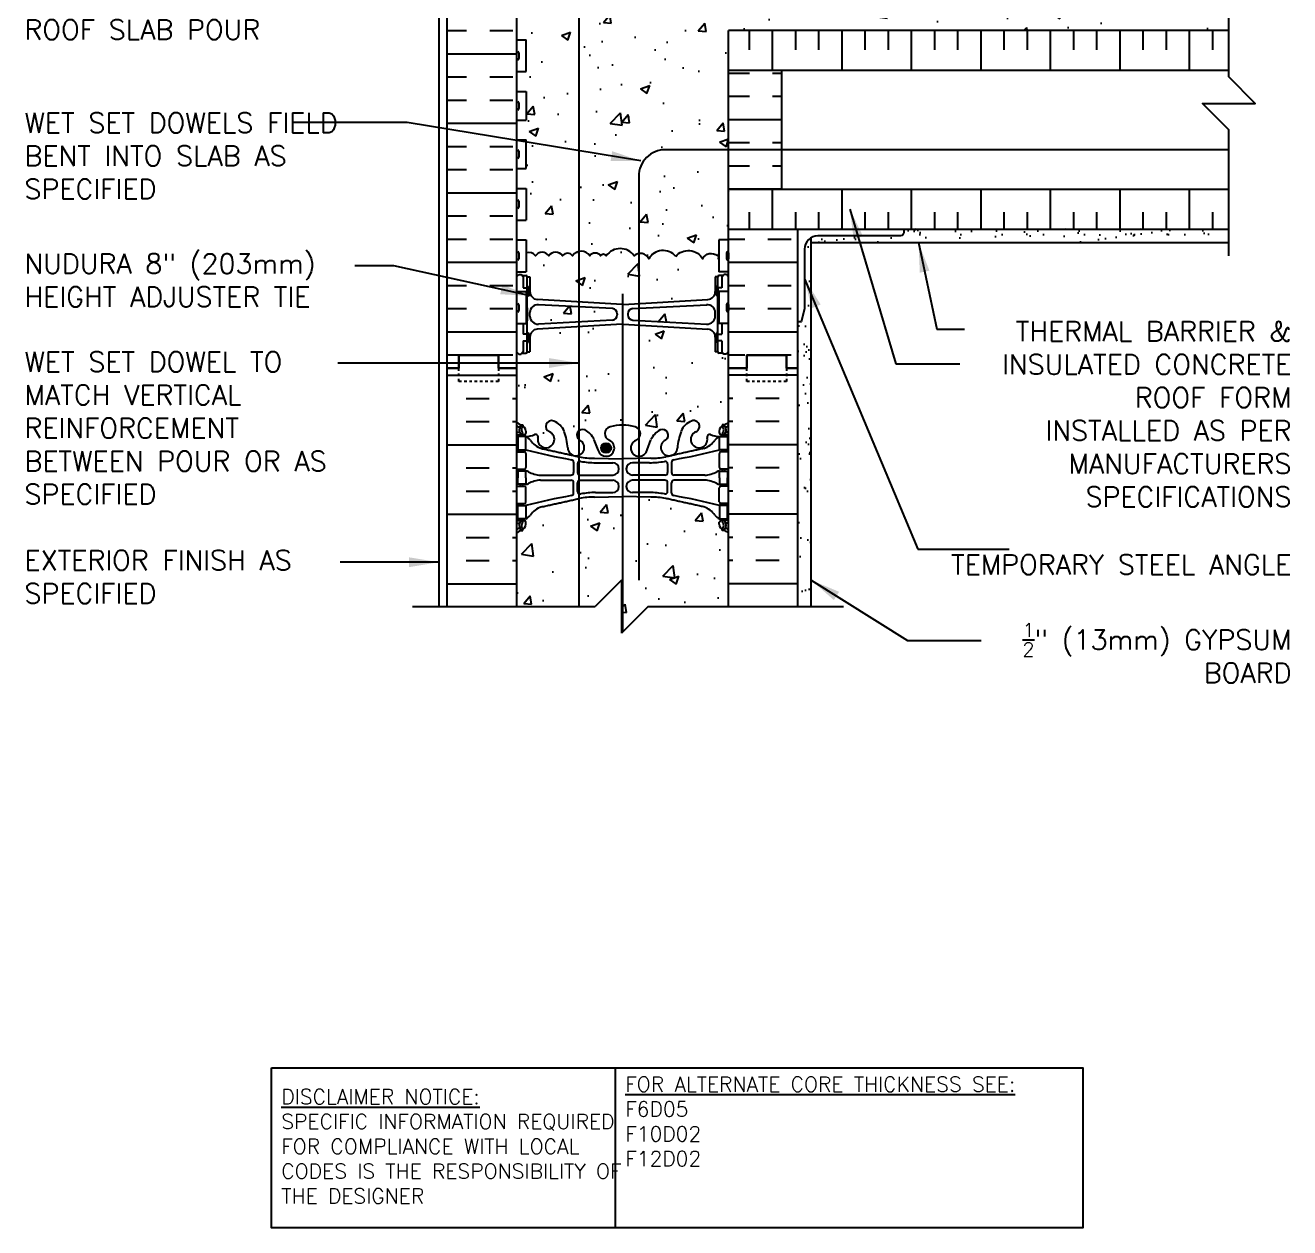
# Model space of a CAD drawing. Header units: inches. Extents: x 193.4 to 284.6, y 120.6 to 197.
# Drawn here: x 236.87 to 284.62, y 120.57 to 165.98 of the extents above; entities that cross this region are included whole.
import ezdxf

# ---------------------------------------------------------------- set-up
doc = ezdxf.new("R2010")
doc.units = ezdxf.units.IN
doc.header["$LTSCALE"] = 0.5
doc.header["$MEASUREMENT"] = 0
doc.linetypes.add('DASHED2', pattern=[0.375, 0.25, -0.125])
for name, color, linetype in [('HATCH', 12, 'Continuous'), ('line25', 2, 'Continuous'), ('LINE3', 3, 'Continuous'), ('LINE50', 5, 'Continuous'), ('LINE9', 9, 'Continuous'), ('TEXT', 4, 'Continuous'), ('Web_Edge', 9, 'Continuous')]:
    doc.layers.add(name, color=color, linetype=linetype)
doc.styles.add('DIM', font='romans.shx', dxfattribs={"width": 0.7})
doc.styles.add('ROMANS', font='romans.shx', dxfattribs={"height": 0.75})
doc.styles.get("Standard").update_dxf_attribs({"font": 'romans.shx', "height": 0.75})
doc.dimstyles.new('ext_12', dxfattribs={"dimscale": 12, "dimtxt": 0.09375, "dimasz": 0.09375, "dimexe": 0.09375, "dimexo": 0.0625, "dimgap": 0.0625, "dimtad": 1, "dimdec": 1, "dimzin": 2, "dimdsep": 46, "dimlunit": 4, "dimtxsty": 'DIM', "dimcen": 0.09, "dimdle": 0.09375, "dimclrt": 4, "dimadec": 0, "dimazin": 0, "dimtfac": 1, "dimtdec": 1, "dimtmove": 2, "dimatfit": 3, "dimfxl": 1, "dimfrac": 2, "dimtolj": 1, "dimtzin": 0, "dimarcsym": 0})

msp = doc.modelspace()

# ---------------------------------------------------------------- hatches: boundary and pattern name
at = {"layer": 'HATCH'}
h = msp.add_hatch(dxfattribs=at)
h.set_pattern_fill('AR-CONC', color=256, scale=0.5)
h.set_pattern_definition([(50, (0, 0), (3.5863, -0.31376), [0.375, -4.125]), (355, (0, 0), (-0.693757, 3.76096), [0.3, -3.3]), (100.4514, (0.299, -0.026), (2.892544, 3.4472), [0.3187, -3.50571]), (46.1842, (0, 1), (5.336207, -0.827596), [0.5625, -6.1875]), (96.6356, (0.4447, 0.931), (4.67331, 4.87059), [0.47805, -5.25857]), (351.1842, (0, 1), (4.67331, 4.87059), [0.45, -4.95]), (21, (0.5, 0.75), (2.984535, -2.013094), [0.375, -4.125]), (326, (0.5, 0.75), (1.216577, 3.62575), [0.3, -3.3]), (71.4514, (0.7487, 0.5822), (4.201112, 1.612656), [0.3187, -3.50571]), (37.5, (0, 0), (0.0607993, 1.6644693), [0, -3.26, 0, -3.35, 0, -3.3125]), (7.5, (0, 0), (1.315348, 1.972059), [0, -1.91, 0, -3.185, 0, -1.2625]), (327.5, (-1.115, 0), (2.669112, -0.1127744), [0, -1.25, 0, -3.9, 0, -5.175]), (317.5, (-1.615, 0), (2.915931, 0.500525), [0, -1.625, 0, -2.59, 0, -3.675])])
edge = h.paths.add_edge_path()
edge.add_arc((263.077, 146.44), 0.5, 46.2109, 66.4218)
edge.add_line((263.277, 146.899), (263.187, 146.899))
edge.add_line((263.187, 146.899), (263.187, 146.94))
edge.add_arc((263.327, 147.147), 0.25, 180, 235.9442, ccw=False)
edge.add_line((263.077, 147.147), (263.077, 147.215))
edge.add_arc((263.14, 147.215), 0.0625, 90, 180, ccw=False)
edge.add_line((263.14, 147.277), (263.187, 147.277))
edge.add_line((263.187, 147.277), (263.187, 147.347))
edge.add_line((263.187, 147.347), (263.082, 147.347))
edge.add_arc((263.205, 147.69), 0.364, 214.9775, 250.3387, ccw=False)
edge.add_arc((262.282, 147.079), 0.743, 32.7919, 73.8107)
edge.add_spline(control_points=[(262.489, 147.793), (261.052, 148.113)], knot_values=[0, 0, 1, 1], degree=1, periodic=0)
edge.add_arc((260.495, 145.182), 2.984, 79.2546, 90.0995)
edge.add_line((260.49, 148.166), (259.423, 148.181))
edge.add_line((259.423, 148.181), (258.357, 148.166))
edge.add_arc((258.352, 145.182), 2.984, 89.9005, 100.7454)
edge.add_spline(control_points=[(257.795, 148.113), (256.358, 147.793)], knot_values=[0, 0, 1, 1], degree=1, periodic=0)
edge.add_arc((256.565, 147.079), 0.743, 106.1893, 147.2081)
edge.add_arc((255.642, 147.69), 0.364, 289.6613, 325.0225, ccw=False)
edge.add_line((255.764, 147.347), (255.659, 147.347))
edge.add_line((255.659, 147.347), (255.659, 147.277))
edge.add_line((255.659, 147.277), (255.707, 147.277))
edge.add_arc((255.707, 147.215), 0.0625, 0, 90, ccw=False)
edge.add_line((255.769, 147.215), (255.769, 147.147))
edge.add_arc((255.519, 147.147), 0.25, 304.0558, 360, ccw=False)
edge.add_line((255.659, 146.94), (255.659, 146.899))
edge.add_line((255.659, 146.899), (255.569, 146.899))
edge.add_arc((255.769, 146.44), 0.5, 113.5782, 133.7891)
edge.add_line((255.423, 146.801), (255.423, 144.028))
edge.add_line((255.423, 144.028), (258.387, 144.028))
edge.add_line((258.387, 144.028), (259.387, 145.028))
edge.add_line((259.387, 145.028), (259.387, 143.028))
edge.add_line((259.387, 143.028), (260.387, 144.028))
edge.add_line((260.387, 144.028), (263.423, 144.028))
edge.add_line((263.423, 144.028), (263.423, 146.801))
h.paths.add_polyline_path([(263.423, 153.644), (263.343, 153.564), (263.253, 153.564), (263.223, 153.594), (263.073, 153.594, -0.414214), (263.023, 153.644), (262.923, 153.644), (262.923, 154.205, 0.390098), (262.648, 154.504), (259.44, 154.688, 0.020761), (259.423, 154.688, 0.020761), (259.407, 154.688), (256.199, 154.504, 0.390098), (255.923, 154.205), (255.923, 153.644), (255.823, 153.644, -0.414214), (255.773, 153.594), (255.623, 153.594), (255.593, 153.564), (255.503, 153.564), (255.423, 153.644), (255.423, 153.028), (255.423, 150.994, 0.088416), (255.569, 150.896), (255.659, 150.896), (255.659, 150.855, -0.249069), (255.769, 150.647), (255.769, 150.58, -0.414214), (255.707, 150.517), (255.659, 150.517), (255.659, 150.447), (255.764, 150.447, 0.087457), (256.102, 150.526, -0.638777), (256.226, 150.403, 2.087231), (256.66, 150.627, -1), (256.824, 151.036, -0.21345), (257.216, 150.647, -0.068226), (257.352, 150.019, 1.753171), (257.803, 150.315, -0.940793), (258.006, 150.699, -0.173075), (258.352, 150.332), (258.495, 149.945, 1.612474), (258.926, 150.305, -0.734872), (258.949, 150.816, -0.068475), (259.423, 150.878, -0.068475), (259.898, 150.816, -0.734872), (259.921, 150.305, 1.612474), (260.352, 149.945), (260.495, 150.332, -0.173075), (260.841, 150.699, -0.940793), (261.044, 150.315, 1.753171), (261.495, 150.019, -0.068226), (261.631, 150.647, -0.21345), (262.023, 151.036, -1), (262.187, 150.627, 2.087231), (262.62, 150.403, -0.638777), (262.745, 150.526, 0.087457), (263.082, 150.447), (263.187, 150.447), (263.187, 150.517), (263.14, 150.517, -0.414214), (263.077, 150.58), (263.077, 150.647, -0.249069), (263.187, 150.855), (263.187, 150.896), (263.277, 150.896, 0.088416), (263.423, 150.994), (263.423, 153.028)])
h.paths.add_polyline_path([(262.923, 156.484), (263.023, 156.484, -0.414214), (263.073, 156.534), (263.223, 156.534), (263.253, 156.564), (263.343, 156.564), (263.423, 156.484), (263.423, 156.673), (263.058, 156.673), (263.058, 157.346, 0.035013), (263.002, 157.276, 0.520567), (262.451, 157.159, 0.520567), (261.43, 157.254, 0.520567), (260.409, 157.159, 0.520567), (259.858, 157.276, 0.520567), (258.807, 157.276, 0.520567), (258.587, 157.276, 0.520567), (258.19, 157.276, 0.520567), (257.536, 157.276, 0.520567), (257.154, 157.276, 0.520567), (256.633, 157.276, 0.520567), (256.131, 157.276, 0.328601), (255.788, 157.392), (255.788, 156.673), (255.423, 156.673), (255.423, 156.484), (255.503, 156.564), (255.593, 156.564), (255.623, 156.534), (255.773, 156.534, -0.414214), (255.823, 156.484), (255.923, 156.484), (255.923, 155.923, 0.390098), (256.199, 155.624), (259.407, 155.44, 0.020761), (259.423, 155.44, 0.020761), (259.44, 155.44), (262.648, 155.624, 0.390098), (262.923, 155.923)])
h.paths.add_polyline_path([(262.923, 154.997), (262.923, 155.131, 0.438748), (262.599, 155.43), (259.807, 155.281, 0.390098), (259.623, 155.082), (259.623, 155.046, 0.390098), (259.807, 154.847), (262.599, 154.698, 0.438748)])
h.paths.add_polyline_path([(259.223, 155.046), (259.223, 155.082, 0.390098), (259.04, 155.281), (256.248, 155.43, 0.438748), (255.923, 155.131), (255.923, 154.997, 0.438748), (256.248, 154.698), (259.04, 154.847, 0.390098)])
h.paths.add_polyline_path([(263.423, 164.278), (263.423, 165.778), (282.319, 165.778), (282.319, 167.778), (263.423, 167.778), (263.423, 167.83, 0.04026), (263.399, 167.8, 0.520567), (262.745, 167.8, 0.520567), (262.363, 167.8, 0.520567), (261.841, 167.8, 0.520567), (261.34, 167.8, 0.297004), (261.031, 167.924, 0.297004), (260.722, 167.8, 0.520567), (260.221, 167.8, 0.520567), (259.699, 167.8, 0.520567), (259.317, 167.8, 0.520567), (258.663, 167.8, 0.520567), (258.266, 167.8, 0.520567), (258.046, 167.8, 0.520567), (256.996, 167.8, 0.520567), (256.445, 167.682, 0.411465), (255.423, 167.923), (255.423, 167.383), (255.788, 167.383), (255.788, 166.183), (255.423, 166.183), (255.423, 165.433), (255.788, 165.433), (255.788, 164.233), (255.423, 164.233), (255.423, 163.483), (255.788, 163.483), (255.788, 162.403), (255.423, 162.403), (255.423, 161.653), (255.788, 161.653), (255.788, 160.573), (255.423, 160.573), (255.423, 159.823), (255.788, 159.823), (255.788, 158.623), (255.423, 158.623), (255.423, 157.873), (255.788, 157.873), (255.788, 157.392, -0.328601), (256.131, 157.276, -0.520567), (256.633, 157.276, -0.520567), (257.154, 157.276, -0.520567), (257.536, 157.276, -0.520567), (258.19, 157.276, -0.520567), (258.587, 157.276, -0.520567), (258.807, 157.276, -0.520567), (259.858, 157.276, -0.520567), (260.409, 157.159, -0.520567), (261.43, 157.254, -0.520567), (262.451, 157.159, -0.520567), (263.002, 157.276, -0.035013), (263.058, 157.346), (263.058, 157.873), (263.423, 157.873), (263.423, 159.778)])
h.paths.add_polyline_path([(262.923, 168.669, 0.390098), (262.648, 168.968), (259.44, 169.152, 0.020761), (259.423, 169.152, 0.020761), (259.407, 169.152), (256.199, 168.968, 0.390098), (255.923, 168.669), (255.923, 168.108), (255.823, 168.108, -0.414214), (255.773, 168.058), (255.623, 168.058), (255.593, 168.028), (255.503, 168.028), (255.423, 168.108), (255.423, 167.923, -0.411465), (256.445, 167.682, -0.520567), (256.996, 167.8, -0.520567), (258.046, 167.8, -0.520567), (258.266, 167.8, -0.520567), (258.663, 167.8, -0.520567), (259.317, 167.8, -0.520567), (259.699, 167.8, -0.520567), (260.221, 167.8, -0.520567), (260.722, 167.8, -0.297004), (261.031, 167.924, -0.297004), (261.34, 167.8, -0.520567), (261.841, 167.8, -0.520567), (262.363, 167.8, -0.520567), (262.745, 167.8, -0.520567), (263.399, 167.8, -0.04026), (263.423, 167.83), (263.423, 168.108), (263.343, 168.028), (263.253, 168.028), (263.223, 168.058), (263.073, 168.058, -0.414214), (263.023, 168.108), (262.923, 168.108)])
h.paths.add_polyline_path([(259.04, 169.745), (256.248, 169.894, 0.438748), (255.923, 169.595), (255.923, 169.461, 0.438748), (256.248, 169.162), (259.04, 169.311, 0.390098), (259.223, 169.51), (259.223, 169.546, 0.390098)])
h.paths.add_polyline_path([(262.599, 169.894), (259.807, 169.745, 0.390098), (259.623, 169.546), (259.623, 169.51, 0.390098), (259.807, 169.311), (262.599, 169.162, 0.438748), (262.923, 169.461), (262.923, 169.595, 0.438748)])
h.paths.add_polyline_path([(263.423, 173.062, 0.088416), (263.277, 173.16), (263.187, 173.16), (263.187, 173.201, -0.249069), (263.077, 173.409), (263.077, 173.476, -0.414214), (263.14, 173.539), (263.187, 173.539), (263.187, 173.609), (263.082, 173.609, 0.087457), (262.745, 173.53, -0.638777), (262.62, 173.653, 2.087231), (262.187, 173.428, -1), (262.023, 173.02, -0.21345), (261.631, 173.409, -0.068226), (261.495, 174.037, 1.753171), (261.044, 173.74, -0.940793), (260.841, 173.357, -0.173075), (260.495, 173.724), (260.352, 174.111, 1.612474), (259.921, 173.751, -0.734872), (259.898, 173.24, -0.068475), (259.423, 173.178, -0.068475), (258.949, 173.24, -0.734872), (258.926, 173.751, 1.612474), (258.495, 174.111), (258.352, 173.724, -0.173075), (258.006, 173.357, -0.940793), (257.803, 173.74, 1.753171), (257.352, 174.037, -0.068226), (257.216, 173.409, -0.21345), (256.824, 173.02, -1), (256.66, 173.428, 2.087231), (256.226, 173.653, -0.638777), (256.102, 173.53, 0.087457), (255.764, 173.609), (255.659, 173.609), (255.659, 173.539), (255.707, 173.539, -0.414214), (255.769, 173.476), (255.769, 173.409, -0.249069), (255.659, 173.201), (255.659, 173.16), (255.569, 173.16, 0.088416), (255.423, 173.062), (255.423, 171.028), (255.423, 170.948), (255.503, 171.028), (255.593, 171.028), (255.623, 170.998), (255.773, 170.998, -0.414214), (255.823, 170.948), (255.923, 170.948), (255.923, 170.387, 0.390098), (256.199, 170.088), (259.407, 169.904, 0.020761), (259.423, 169.904, 0.020761), (259.44, 169.904), (262.648, 170.088, 0.390098), (262.923, 170.387), (262.923, 170.948), (263.023, 170.948, -0.414214), (263.073, 170.998), (263.223, 170.998), (263.253, 171.028), (263.343, 171.028), (263.423, 170.948), (263.423, 171.028)])
h.paths.add_polyline_path([(263.423, 180.03), (260.642, 180.03), (259.642, 179.03), (259.642, 181.03), (258.642, 180.03), (255.423, 180.03), (255.423, 177.255, 0.088416), (255.569, 177.157), (255.659, 177.157), (255.659, 177.116, -0.249069), (255.769, 176.909), (255.769, 176.841, -0.414214), (255.707, 176.779), (255.659, 176.779), (255.659, 176.709), (255.764, 176.709), (255.764, 176.209, 0.015618), (257.489, 175.837, -0.362164), (257.571, 175.739), (257.571, 175.354, -0.414015), (257.472, 175.254), (256.317, 175.253, -0.104585), (255.856, 175.386, 0.109113), (255.764, 175.409), (255.764, 175.159), (255.764, 174.909, 0.109113), (255.856, 174.931, -0.104585), (256.317, 175.064), (257.472, 175.063, -0.414015), (257.571, 174.963), (257.571, 174.578, -0.362164), (257.489, 174.48, 0.015618), (255.764, 174.109), (255.764, 173.609, -0.087457), (256.102, 173.53, 0.638777), (256.226, 173.653, -2.126461), (256.652, 173.425, 0.951577), (256.812, 173.016, 0.218393), (257.216, 173.409, 0.068226), (257.352, 174.037, -1.753171), (257.803, 173.74, 0.940793), (258.006, 173.357, 0.173075), (258.352, 173.724), (258.495, 174.111, -1.612474), (258.926, 173.751, 0.726929), (258.944, 173.241, 0.06927), (259.423, 173.178, 0.06927), (259.903, 173.241, 0.726929), (259.921, 173.751, -1.612474), (260.352, 174.111), (260.495, 173.724, 0.173075), (260.841, 173.357, 0.940793), (261.044, 173.74, -1.753171), (261.495, 174.037, 0.068226), (261.631, 173.409, 0.218393), (262.035, 173.016, 0.951577), (262.195, 173.425, -2.126461), (262.62, 173.653, 0.638777), (262.745, 173.53, -0.087457), (263.082, 173.609), (263.082, 174.109, 0.015618), (261.357, 174.48, -0.362164), (261.275, 174.578), (261.275, 174.963, -0.414015), (261.375, 175.063), (262.53, 175.064, -0.104585), (262.991, 174.931, 0.109113), (263.082, 174.909), (263.082, 175.159), (263.082, 175.409, 0.109113), (262.991, 175.386, -0.104585), (262.53, 175.253), (261.375, 175.254, -0.414015), (261.275, 175.354), (261.275, 175.739, -0.362164), (261.357, 175.837, 0.015618), (263.082, 176.209), (263.082, 176.709), (263.187, 176.709), (263.187, 176.779), (263.14, 176.779, -0.414214), (263.077, 176.841), (263.077, 176.909, -0.249069), (263.187, 177.116), (263.187, 177.157), (263.277, 177.157, 0.088416), (263.423, 177.255)])
h.paths.add_polyline_path([(259.051, 175.722, -1), (259.051, 175.254), (257.824, 175.254, -0.414214), (257.724, 175.354), (257.724, 175.677, -0.470273), (257.843, 175.775, 0.047355), (258.404, 175.722)], flags=16)
h.paths.add_polyline_path([(259.796, 175.722), (260.443, 175.722, 0.047355), (261.004, 175.775, -0.470273), (261.123, 175.677), (261.123, 175.354, -0.414214), (261.023, 175.254), (259.796, 175.254, -1)], flags=16)
h.paths.add_polyline_path([(259.051, 175.063, -1), (259.051, 174.595), (258.404, 174.595, 0.047355), (257.843, 174.542, -0.470273), (257.724, 174.64), (257.724, 174.963, -0.414214), (257.824, 175.063)], flags=16)
h.paths.add_polyline_path([(259.796, 175.063), (261.023, 175.063, -0.414214), (261.123, 174.963), (261.123, 174.64, -0.470273), (261.004, 174.542, 0.047355), (260.443, 174.595), (259.796, 174.595, -1)], flags=16)
edge = h.paths.add_edge_path()
edge.add_arc((263.077, 185.44), 0.5, 46.2109, 66.4218)
edge.add_line((263.277, 185.898), (263.187, 185.898))
edge.add_line((263.187, 185.898), (263.187, 185.94))
edge.add_arc((263.327, 186.147), 0.25, 180, 235.9442, ccw=False)
edge.add_line((263.077, 186.147), (263.077, 186.214))
edge.add_arc((263.14, 186.214), 0.0625, 90, 180, ccw=False)
edge.add_line((263.14, 186.277), (263.187, 186.277))
edge.add_line((263.187, 186.277), (263.187, 186.347))
edge.add_line((263.187, 186.347), (263.082, 186.347))
edge.add_arc((263.205, 186.69), 0.364, 214.9775, 250.3387, ccw=False)
edge.add_arc((262.282, 186.078), 0.743, 32.7919, 73.8107)
edge.add_spline(control_points=[(262.489, 186.792), (261.052, 187.113)], knot_values=[0, 0, 1, 1], degree=1, periodic=0)
edge.add_arc((260.495, 184.181), 2.984, 79.2546, 90.0995)
edge.add_line((260.49, 187.165), (259.423, 187.181))
edge.add_line((259.423, 187.181), (258.357, 187.165))
edge.add_arc((258.352, 184.181), 2.984, 89.9005, 100.7454)
edge.add_spline(control_points=[(257.795, 187.113), (256.358, 186.792)], knot_values=[0, 0, 1, 1], degree=1, periodic=0)
edge.add_arc((256.565, 186.078), 0.743, 106.1893, 147.2081)
edge.add_arc((255.642, 186.69), 0.364, 289.6613, 325.0225, ccw=False)
edge.add_line((255.764, 186.347), (255.659, 186.347))
edge.add_line((255.659, 186.347), (255.659, 186.277))
edge.add_line((255.659, 186.277), (255.707, 186.277))
edge.add_arc((255.707, 186.214), 0.0625, 0, 90, ccw=False)
edge.add_line((255.769, 186.214), (255.769, 186.147))
edge.add_arc((255.519, 186.147), 0.25, 304.0558, 360, ccw=False)
edge.add_line((255.659, 185.94), (255.659, 185.898))
edge.add_line((255.659, 185.898), (255.569, 185.898))
edge.add_arc((255.769, 185.44), 0.5, 113.5782, 133.7891)
edge.add_line((255.423, 185.801), (255.423, 182.53))
edge.add_line((255.423, 182.53), (258.642, 182.53))
edge.add_line((258.642, 182.53), (259.642, 183.53))
edge.add_line((259.642, 183.53), (259.642, 181.53))
edge.add_line((259.642, 181.53), (260.642, 182.53))
edge.add_line((260.642, 182.53), (263.423, 182.53))
edge.add_line((263.423, 182.53), (263.423, 185.801))
h.paths.add_polyline_path([(263.423, 190.621, 0.259173), (262.972, 190.401, 0.520567), (262.472, 190.401, 0.520567), (262.085, 190.401, 0.336749), (261.423, 190.507, 0.336749), (260.761, 190.401, 0.520567), (260.375, 190.401, 0.520567), (259.875, 190.401, 0.520567), (259.028, 190.401, 0.520567), (258.746, 190.401, 0.520567), (257.851, 190.401, 0.520567), (257.112, 190.401, 0.520567), (256.419, 190.401, 0.520567), (256.198, 190.401, 0.321585), (255.423, 190.427), (255.423, 189.993, 0.088416), (255.569, 189.896), (255.659, 189.896), (255.659, 189.854, -0.249069), (255.769, 189.647), (255.769, 189.579, -0.414214), (255.707, 189.517), (255.659, 189.517), (255.659, 189.447), (255.764, 189.447, 0.085348), (256.094, 189.522, -0.669601), (256.226, 189.402, 2.087231), (256.66, 189.627, -1), (256.824, 190.036, -0.21345), (257.216, 189.646, -0.069923), (257.353, 189.003, 1.702394), (257.803, 189.315, -0.940793), (258.006, 189.698, -0.173075), (258.352, 189.332), (258.495, 188.945, 1.612474), (258.926, 189.304, -0.734872), (258.949, 189.815, -0.068475), (259.423, 189.878, -0.068475), (259.898, 189.815, -0.734872), (259.921, 189.304, 1.612474), (260.352, 188.945), (260.495, 189.332, -0.173075), (260.841, 189.698, -0.940793), (261.044, 189.315, 1.702394), (261.494, 189.003, -0.069923), (261.631, 189.646, -0.21345), (262.023, 190.036, -1), (262.187, 189.627, 2.087231), (262.62, 189.402, -0.669601), (262.753, 189.522, 0.085348), (263.082, 189.447), (263.187, 189.447), (263.187, 189.517), (263.14, 189.517, -0.414214), (263.077, 189.579), (263.077, 189.647, -0.249069), (263.187, 189.854), (263.187, 189.896), (263.277, 189.896, 0.088416), (263.423, 189.993)])
h = msp.add_hatch(dxfattribs=at)
h.set_pattern_fill('INSUL', color=256, scale=7, style=0)
h.set_pattern_definition([(0, (264.9072, 170.1549), (0, 2.625), []), (0, (264.9072, 171.0299), (0, 2.625), [0.875, -0.875]), (0, (264.9072, 171.9049), (0, 2.625), [0.875, -0.875])])
h.paths.add_polyline_path([(264.111, 170.528), (264.111, 171.028), (263.423, 171.028), (263.423, 167.778), (266.048, 167.778), (266.048, 171.028), (265.611, 171.028), (265.611, 170.528)])
h.paths.add_polyline_path([(263.423, 158.278), (263.423, 153.028), (264.111, 153.028), (264.111, 153.528), (265.611, 153.528), (265.611, 153.028), (266.048, 153.028), (266.048, 158.278)])
h.paths.add_polyline_path([(255.423, 153.028), (255.423, 171.028), (254.736, 171.028), (254.736, 171.528), (253.236, 171.528), (253.236, 171.028), (252.798, 171.028), (252.798, 153.028), (253.236, 153.028), (253.236, 153.528), (254.736, 153.528), (254.736, 153.028)])
h = msp.add_hatch(dxfattribs=at)
h.set_pattern_fill('INSUL', color=256, scale=7, angle=90, style=0)
h.set_pattern_definition([(90, (65.5864, 28.552), (-2.625, 2e-16), []), (90, (64.7114, 28.552), (-2.625, 2e-16), [0.875, -0.875]), (90, (63.8364, 28.552), (-2.625, 2e-16), [0.875, -0.875])])
h.paths.add_polyline_path([(282.319, 165.778), (263.423, 165.778), (263.423, 164.278), (282.319, 164.278)])
h.paths.add_polyline_path([(282.319, 158.278), (282.319, 159.778), (263.423, 159.778), (263.423, 158.278)])
h = msp.add_hatch(dxfattribs=at)
h.set_pattern_fill('INSUL', color=256, scale=7)
h.set_pattern_definition([(0, (65.5864, 28.552), (0, 2.625), []), (0, (65.5864, 29.427), (0, 2.625), [0.875, -0.875]), (0, (65.5864, 30.302), (0, 2.625), [0.875, -0.875])])
h.paths.add_polyline_path([(265.423, 161.278), (263.423, 161.278), (263.423, 159.778), (265.423, 159.778)])
h.paths.add_polyline_path([(265.423, 164.278), (263.423, 164.278), (263.423, 161.278), (265.423, 161.278)])
h = msp.add_hatch(dxfattribs=at)
h.set_pattern_fill('AR-SAND', color=256, scale=0.5, style=0)
h.set_pattern_definition([(37.5, (65.12625, 23.78615), (-0.0314967, 0.963412), [0, -0.76, 0, -0.85, 0, -0.8125]), (7.5, (65.1262, 23.7861), (0.8848884, 1.411073), [0, -0.41, 0, -0.685, 0, -0.2625]), (327.5, (64.51125, 23.78615), (1.557071, 0.0028295), [0, -0.25, 0, -0.9, 0, -1.175]), (317.5, (64.5112, 23.7861), (1.503063, 0.438838), [0, -0.125, 0, -0.59, 0, -0.675])])
h.paths.add_polyline_path([(270.048, 158.278), (270.048, 158.153, -0.414214), (269.923, 158.028), (266.798, 158.028, 0.131652), (266.548, 157.961), (266.548, 157.778), (282.319, 157.778), (282.319, 158.278)])
h = msp.add_hatch(dxfattribs=at)
h.set_pattern_fill('AR-SAND', color=256, scale=0.5, style=0)
h.set_pattern_definition([(37.5, (68.29065, 25.3681), (-0.0314967, 0.963412), [0, -0.76, 0, -0.85, 0, -0.8125]), (7.5, (68.2906, 25.3681), (0.8848884, 1.411073), [0, -0.41, 0, -0.685, 0, -0.2625]), (327.5, (67.67565, 25.3681), (1.557071, 0.0028295), [0, -0.25, 0, -0.9, 0, -1.175]), (317.5, (67.6756, 25.3681), (1.503063, 0.438838), [0, -0.125, 0, -0.59, 0, -0.675])])
h.paths.add_polyline_path([(266.548, 157.961, 0.267949), (266.298, 157.528), (266.298, 155.278), (266.173, 154.778), (266.048, 154.778), (266.048, 153.028), (266.048, 144.028), (266.548, 144.028)])
at = {"layer": 'LINE3'}
msp.add_hatch(color=256, dxfattribs=at).paths.add_polyline_path([(258.987, 150.018, 1), (258.612, 150.018, 1)])

# ---------------------------------------------------------------- linework, layer by layer
at = {"layer": 'HATCH'}
for p, q in [((282.319, 164.278), (263.423, 164.278)), ((282.319, 159.778), (263.423, 159.778)), ((263.423, 159.69), (263.452, 159.718)), ((267.668, 158.278), (267.695, 158.304)), ((270.497, 158.278), (270.523, 158.304)), ((276.154, 158.278), (276.18, 158.304)), ((278.982, 158.278), (279.008, 158.304)), ((252.798, 152.768), (255.423, 152.768)), ((266.048, 152.768), (263.423, 152.768)), ((253.512, 151.893), (254.387, 151.893)), ((255.262, 151.893), (255.423, 151.893)), ((263.585, 151.893), (263.423, 151.893)), ((265.335, 151.893), (264.46, 151.893)), ((253.512, 151.018), (254.387, 151.018)), ((255.262, 151.018), (255.423, 151.018)), ((263.585, 151.018), (263.423, 151.018)), ((265.335, 151.018), (264.46, 151.018)), ((252.798, 150.143), (255.423, 150.143)), ((266.048, 150.143), (263.423, 150.143)), ((253.512, 149.268), (254.387, 149.268)), ((255.262, 149.268), (255.423, 149.268)), ((263.585, 149.268), (263.423, 149.268)), ((265.335, 149.268), (264.46, 149.268)), ((253.512, 148.393), (254.387, 148.393)), ((255.262, 148.393), (255.423, 148.393)), ((263.585, 148.393), (263.423, 148.393)), ((265.335, 148.393), (264.46, 148.393)), ((252.798, 147.518), (255.423, 147.518)), ((266.048, 147.518), (263.423, 147.518)), ((253.512, 146.643), (254.387, 146.643)), ((255.262, 146.643), (255.423, 146.643)), ((263.585, 146.643), (263.423, 146.643)), ((265.335, 146.643), (264.46, 146.643)), ((253.512, 145.768), (254.387, 145.768)), ((255.262, 145.768), (255.423, 145.768)), ((263.585, 145.768), (263.423, 145.768)), ((265.335, 145.768), (264.46, 145.768)), ((252.798, 144.893), (255.423, 144.893)), ((266.048, 144.893), (263.423, 144.893))]:
    msp.add_line(p, q, dxfattribs=at)
for points in [[(261.43, 157.254, 0.520567), (260.409, 157.159, 0.520567), (259.858, 157.276, 0.520567), (258.807, 157.276, 0.520567), (258.587, 157.276, 0.520567), (258.19, 157.276, 0.520567), (257.536, 157.276, 0.520567), (257.154, 157.276, 0.520567), (256.633, 157.276, 0.520567), (256.131, 157.276, 0.328601), (255.788, 157.392, 0.328601)], [(261.43, 157.254, -0.520567), (262.451, 157.159, -0.520567), (263.002, 157.276, -0.035013), (263.058, 157.346, -0.035013)]]:
    msp.add_lwpolyline(points, format="xyb", dxfattribs=at)
at = {"layer": 'line25'}
for p, q in [((255.423, 171.028), (255.423, 153.028)), ((282.319, 165.778), (263.423, 165.778)), ((263.423, 164.278), (263.423, 165.778)), ((255.423, 165.433), (255.788, 165.433)), ((255.788, 164.233), (255.788, 165.433)), ((255.423, 164.233), (255.788, 164.233)), ((255.423, 163.483), (255.788, 163.483)), ((255.788, 163.483), (255.788, 162.403)), ((255.423, 162.403), (255.788, 162.403)), ((255.423, 161.653), (255.788, 161.653)), ((255.788, 160.573), (255.788, 161.653)), ((255.423, 160.573), (255.788, 160.573)), ((255.423, 159.823), (255.788, 159.823)), ((255.788, 159.823), (255.788, 158.623)), ((263.423, 153.028), (263.423, 159.778)), ((255.423, 158.623), (255.788, 158.623)), ((263.423, 158.278), (282.319, 158.278)), ((255.423, 157.873), (255.788, 157.873)), ((255.788, 157.873), (255.788, 156.673)), ((263.058, 157.873), (263.058, 156.673)), ((263.423, 157.873), (263.058, 157.873)), ((255.423, 156.673), (255.788, 156.673)), ((263.423, 156.673), (263.058, 156.673)), ((255.423, 155.923), (255.788, 155.923)), ((255.788, 155.923), (255.788, 154.723)), ((263.423, 155.923), (263.058, 155.923)), ((263.058, 155.923), (263.058, 154.723)), ((255.423, 154.723), (255.788, 154.723)), ((263.423, 154.723), (263.058, 154.723)), ((255.423, 153.028), (255.423, 144.028)), ((263.423, 144.028), (263.423, 153.028))]:
    msp.add_line(p, q, dxfattribs=at)
at = {"layer": 'LINE3'}
for p, q in [((257.774, 180.028), (257.774, 144.051)), ((259.416, 155.839), (259.416, 143.057))]:
    msp.add_line(p, q, dxfattribs=at)
msp.add_lwpolyline([(282.319, 161.278), (261.036, 161.278, 0.414214), (260.036, 160.278), (260.036, 145.028)], format="xyb", dxfattribs=at)
msp.add_circle((258.8, 150.018), 0.188, dxfattribs=at)
at = {"layer": 'LINE50'}
for p, q in [((252.798, 153.028), (252.798, 171.028)), ((266.048, 153.028), (266.048, 158.278)), ((252.798, 144.028), (252.798, 153.028)), ((266.048, 144.028), (266.048, 153.028))]:
    msp.add_line(p, q, dxfattribs=at)
for points in [[(255.423, 153.028), (254.736, 153.028), (254.736, 153.528), (253.236, 153.528), (253.236, 153.028), (252.798, 153.028)], [(252.798, 153.028), (253.236, 153.028), (253.236, 153.528), (254.736, 153.528), (254.736, 153.028), (255.423, 153.028)], [(263.423, 153.028), (264.111, 153.028), (264.111, 153.528), (265.611, 153.528), (265.611, 153.028), (266.048, 153.028)], [(266.048, 153.028), (265.611, 153.028), (265.611, 153.528), (264.111, 153.528), (264.111, 153.028), (263.423, 153.028)]]:
    msp.add_lwpolyline(points, dxfattribs=at)
at = {"layer": 'LINE9'}
for p, q in [((252.486, 180.03), (252.486, 144.03)), ((255.423, 164.943), (255.423, 164.723)), ((255.423, 164.888), (255.423, 164.888)), ((255.423, 164.778), (255.423, 164.778)), ((255.463, 164.983), (255.463, 164.983)), ((255.503, 164.943), (255.503, 164.723)), ((255.463, 164.683), (255.463, 164.683)), ((263.423, 159.778), (263.423, 164.278)), ((265.423, 164.278), (265.423, 159.778)), ((255.423, 163.053), (255.423, 162.833)), ((255.423, 162.998), (255.423, 162.998)), ((255.423, 162.888), (255.423, 162.888)), ((255.463, 163.093), (255.463, 163.093)), ((255.503, 163.053), (255.503, 162.833)), ((255.463, 162.793), (255.463, 162.793)), ((255.423, 161.223), (255.423, 161.003)), ((255.423, 161.168), (255.423, 161.168)), ((255.423, 161.058), (255.423, 161.058)), ((255.463, 161.263), (255.463, 161.263)), ((255.463, 160.963), (255.463, 160.963)), ((255.503, 161.223), (255.503, 161.003)), ((255.423, 159.333), (255.423, 159.113)), ((255.423, 159.278), (255.423, 159.278)), ((255.423, 159.168), (255.423, 159.168)), ((255.463, 159.373), (255.463, 159.373)), ((255.463, 159.073), (255.463, 159.073)), ((255.503, 159.333), (255.503, 159.113)), ((266.548, 144.028), (266.548, 157.961)), ((266.548, 157.778), (282.319, 157.778)), ((255.423, 157.383), (255.423, 157.163)), ((255.423, 157.328), (255.423, 157.328)), ((255.423, 157.218), (255.423, 157.218)), ((255.463, 157.423), (255.463, 157.423)), ((255.463, 157.123), (255.463, 157.123)), ((255.503, 157.383), (255.503, 157.163)), ((263.343, 157.383), (263.343, 157.163)), ((263.343, 157.328), (263.343, 157.328)), ((263.343, 157.218), (263.343, 157.218)), ((263.383, 157.423), (263.383, 157.423)), ((263.383, 157.123), (263.383, 157.123)), ((263.423, 157.383), (263.423, 157.163)), ((255.423, 156.484), (255.503, 156.564)), ((255.503, 156.564), (255.593, 156.564)), ((255.673, 156.484), (255.593, 156.564)), ((255.623, 156.534), (255.773, 156.534)), ((255.673, 156.534), (255.773, 156.534)), ((255.673, 156.484), (255.673, 156.064)), ((255.823, 156.484), (255.923, 156.484)), ((255.823, 153.644), (255.823, 156.484)), ((255.823, 156.464), (255.823, 156.464)), ((255.923, 156.484), (255.923, 155.923)), ((262.923, 156.484), (262.923, 155.923)), ((263.023, 156.484), (262.923, 156.484)), ((263.023, 153.644), (263.023, 156.484)), ((263.023, 156.464), (263.023, 156.464)), ((263.173, 156.534), (263.073, 156.534)), ((263.223, 156.534), (263.073, 156.534)), ((263.173, 156.484), (263.253, 156.564)), ((263.173, 156.484), (263.173, 156.064)), ((263.343, 156.564), (263.253, 156.564)), ((263.423, 156.484), (263.343, 156.564)), ((255.823, 156.114), (255.873, 156.114)), ((255.823, 155.764), (255.873, 155.764)), ((255.873, 156.114), (255.873, 155.764)), ((263.023, 156.114), (262.973, 156.114)), ((262.973, 156.114), (262.973, 155.764)), ((263.023, 155.764), (262.973, 155.764)), ((255.423, 155.424), (255.423, 155.204)), ((255.423, 155.369), (255.423, 155.369)), ((255.423, 155.259), (255.423, 155.259)), ((255.463, 155.464), (255.463, 155.464)), ((255.503, 155.424), (255.503, 155.204)), ((259.407, 155.44), (256.199, 155.624)), ((259.04, 155.281), (256.248, 155.43)), ((259.44, 155.44), (262.648, 155.624)), ((259.807, 155.281), (262.599, 155.43)), ((263.343, 155.433), (263.343, 155.213)), ((263.343, 155.378), (263.343, 155.378)), ((263.343, 155.268), (263.343, 155.268)), ((263.383, 155.473), (263.383, 155.473)), ((263.423, 155.433), (263.423, 155.213)), ((255.463, 155.164), (255.463, 155.164)), ((255.673, 154.723), (255.673, 154.314)), ((255.923, 154.997), (255.923, 155.131)), ((259.04, 154.847), (256.248, 154.698)), ((259.223, 155.082), (259.223, 155.046)), ((259.623, 155.082), (259.623, 155.046)), ((259.807, 154.847), (262.599, 154.698)), ((262.923, 154.997), (262.923, 155.131)), ((263.173, 154.723), (263.173, 154.314)), ((263.383, 155.173), (263.383, 155.173)), ((255.823, 154.364), (255.873, 154.364)), ((255.873, 154.364), (255.873, 154.014)), ((259.407, 154.688), (256.199, 154.504)), ((259.44, 154.688), (262.648, 154.504)), ((262.973, 154.364), (262.973, 154.014)), ((263.023, 154.364), (262.973, 154.364)), ((255.673, 154.064), (255.673, 153.644)), ((255.823, 154.014), (255.873, 154.014)), ((255.923, 154.205), (255.923, 153.644)), ((262.923, 154.205), (262.923, 153.644)), ((263.023, 154.014), (262.973, 154.014)), ((263.173, 154.064), (263.173, 153.644)), ((255.423, 153.644), (255.503, 153.564)), ((255.503, 153.564), (255.593, 153.564)), ((255.673, 153.644), (255.593, 153.564)), ((255.623, 153.594), (255.773, 153.594)), ((255.673, 153.594), (255.773, 153.594)), ((255.823, 153.644), (255.923, 153.644)), ((263.023, 153.644), (262.923, 153.644)), ((263.223, 153.594), (263.073, 153.594)), ((263.173, 153.594), (263.073, 153.594)), ((263.173, 153.644), (263.253, 153.564)), ((263.343, 153.564), (263.253, 153.564)), ((263.423, 153.644), (263.343, 153.564)), ((259.387, 145.028), (258.387, 144.028)), ((259.387, 145.028), (259.387, 143.028)), ((251.486, 144.028), (258.387, 144.028)), ((260.387, 144.028), (259.387, 143.028)), ((260.387, 144.028), (267.77, 144.028))]:
    msp.add_line(p, q, dxfattribs=at)
for points in [[(282.319, 157.278), (282.319, 162.028), (281.319, 163.028), (283.319, 163.028), (282.319, 164.028), (282.319, 169.689)], [(255.673, 156.064), (255.823, 156.064), (255.823, 155.814), (255.788, 155.814)], [(263.173, 156.064), (263.023, 156.064), (263.023, 155.814), (263.058, 155.814)], [(255.788, 155.314), (255.823, 155.314), (255.823, 154.814), (255.788, 154.814)], [(263.058, 155.314), (263.023, 155.314), (263.023, 154.814), (263.058, 154.814)], [(255.673, 154.064), (255.823, 154.064), (255.823, 154.314), (255.673, 154.314)], [(263.173, 154.064), (263.023, 154.064), (263.023, 154.314), (263.173, 154.314)]]:
    msp.add_lwpolyline(points, dxfattribs=at)
msp.add_lwpolyline([(266.048, 154.778), (266.048, 158.278), (270.048, 158.278), (270.048, 158.153, -0.414214), (269.923, 158.028), (266.798, 158.028, 0.414214), (266.298, 157.528), (266.298, 155.278), (266.173, 154.778)], format="xyb", close=True, dxfattribs=at)
at = {"layer": 'LINE9', "linetype": 'DASHED2', "ltscale": 0.15}
for points in [[(254.736, 153.028), (254.736, 153.028), (254.736, 152.528), (253.236, 152.528), (253.236, 153.028), (253.236, 153.028)], [(265.611, 153.028), (265.611, 153.028), (265.611, 152.528), (264.111, 152.528), (264.111, 153.028), (264.111, 153.028)]]:
    msp.add_lwpolyline(points, dxfattribs=at)
at = {"layer": 'LINE9'}
for centre, radius, start, end in [((255.463, 164.943), 0.04, 90, 180), ((255.463, 164.943), 0.04, 0, 90), ((255.463, 164.723), 0.04, 180, 270), ((255.463, 164.723), 0.04, 270, 0), ((255.463, 163.053), 0.04, 90, 180), ((255.463, 163.053), 0.04, 0, 90), ((255.463, 162.833), 0.04, 180, 270), ((255.463, 162.833), 0.04, 270, 0), ((255.463, 161.223), 0.04, 90, 180), ((255.463, 161.003), 0.04, 180, 270), ((255.463, 161.223), 0.04, 0, 90), ((255.463, 161.003), 0.04, 270, 0), ((255.463, 159.333), 0.04, 90, 180), ((255.463, 159.113), 0.04, 180, 270), ((255.463, 159.333), 0.04, 0, 90), ((255.463, 159.113), 0.04, 270, 0), ((255.463, 157.383), 0.04, 90, 180), ((255.463, 157.163), 0.04, 180, 270), ((255.463, 157.383), 0.04, 0, 90), ((255.463, 157.163), 0.04, 270, 0), ((263.383, 157.383), 0.04, 90, 180), ((263.383, 157.163), 0.04, 180, 270), ((263.383, 157.383), 0.04, 0, 90), ((263.383, 157.163), 0.04, 270, 0), ((255.773, 156.484), 0.05, 0, 90), ((263.073, 156.484), 0.05, 90, 180), ((256.223, 155.923), 0.3, 180, 265.2426), ((262.623, 155.923), 0.3, 274.7574, 0), ((255.463, 155.424), 0.04, 90, 180), ((255.463, 155.204), 0.04, 180, 270), ((255.463, 155.424), 0.04, 0, 90), ((255.463, 155.204), 0.04, 270, 0), ((256.223, 155.131), 0.3, 85.2426, 180), ((259.023, 155.082), 0.2, 0, 85.2426), ((259.423, 155.64), 0.2, 265.2426, 270), ((259.423, 155.64), 0.2, 270, 274.7574), ((259.823, 155.082), 0.2, 94.7574, 180), ((262.623, 155.131), 0.3, 0, 94.7574), ((263.383, 155.433), 0.04, 90, 180), ((263.383, 155.213), 0.04, 180, 270), ((263.383, 155.433), 0.04, 0, 90), ((263.383, 155.213), 0.04, 270, 0), ((256.223, 154.997), 0.3, 180, 274.7574), ((259.023, 155.046), 0.2, 274.7574, 0), ((259.823, 155.046), 0.2, 180, 265.2426), ((262.623, 154.997), 0.3, 265.2426, 0), ((256.223, 154.205), 0.3, 94.7574, 180), ((259.423, 154.488), 0.2, 90, 94.7574), ((259.423, 154.488), 0.2, 85.2426, 90), ((262.623, 154.205), 0.3, 0, 85.2426), ((255.773, 153.644), 0.05, 270, 0), ((263.073, 153.644), 0.05, 180, 270)]:
    msp.add_arc(centre, radius, start, end, dxfattribs=at)
at = {"layer": 'TEXT'}
msp.add_lwpolyline([(246.165, 126.611), (259.149, 126.611), (259.149, 120.573), (246.165, 120.573)], close=True, dxfattribs=at)
msp.add_lwpolyline([(259.149, 126.611), (276.809, 126.611), (276.809, 120.573), (259.149, 120.573)], dxfattribs=at)
at = {"layer": 'Web_Edge'}
for p, q in [((255.423, 150.617), (255.501, 150.617)), ((255.423, 150.517), (255.707, 150.517)), ((255.569, 150.896), (255.659, 150.896)), ((255.569, 150.517), (255.569, 150.447)), ((255.659, 150.896), (255.659, 150.855)), ((255.659, 150.517), (255.659, 150.447)), ((255.769, 150.647), (255.769, 150.58)), ((263.077, 150.647), (263.077, 150.58)), ((263.423, 150.517), (263.14, 150.517)), ((263.277, 150.896), (263.187, 150.896)), ((263.187, 150.896), (263.187, 150.855)), ((263.187, 150.517), (263.187, 150.447)), ((263.277, 150.517), (263.277, 150.447)), ((263.423, 150.617), (263.346, 150.617)), ((255.569, 149.947), (255.569, 149.877)), ((255.659, 149.947), (255.659, 149.877)), ((258.495, 149.945), (258.352, 150.332)), ((260.352, 149.945), (260.495, 150.332)), ((263.187, 149.947), (263.187, 149.877)), ((263.277, 149.947), (263.277, 149.877)), ((255.423, 149.877), (255.707, 149.877)), ((255.769, 149.815), (255.769, 149.28)), ((257.571, 149.477), (257.571, 149.093)), ((258.357, 149.629), (259.423, 149.613)), ((260.49, 149.629), (259.423, 149.613)), ((261.275, 149.477), (261.275, 149.093)), ((263.077, 149.815), (263.077, 149.28)), ((263.423, 149.877), (263.14, 149.877)), ((255.423, 149.217), (255.707, 149.217)), ((255.569, 149.217), (255.569, 149.147)), ((255.659, 149.217), (255.659, 149.147)), ((256.317, 148.992), (257.472, 148.993)), ((257.724, 149.415), (257.724, 149.093)), ((257.824, 148.993), (259.051, 148.993)), ((258.404, 149.461), (259.051, 149.461)), ((260.443, 149.461), (259.796, 149.461)), ((261.023, 148.993), (259.796, 148.993)), ((261.123, 149.415), (261.123, 149.093)), ((262.53, 148.992), (261.375, 148.993)), ((263.423, 149.217), (263.14, 149.217)), ((263.187, 149.217), (263.187, 149.147)), ((263.277, 149.217), (263.277, 149.147)), ((255.423, 148.577), (255.707, 148.577)), ((255.569, 148.577), (255.569, 148.647)), ((255.659, 148.577), (255.659, 148.647)), ((255.769, 147.98), (255.769, 148.515)), ((256.317, 148.803), (257.472, 148.802)), ((257.571, 148.317), (257.571, 148.702)), ((257.724, 148.379), (257.724, 148.702)), ((257.824, 148.802), (259.051, 148.802)), ((261.023, 148.802), (259.796, 148.802)), ((261.123, 148.379), (261.123, 148.702)), ((261.275, 148.317), (261.275, 148.702)), ((262.53, 148.803), (261.375, 148.802)), ((263.077, 147.98), (263.077, 148.515)), ((263.423, 148.577), (263.14, 148.577)), ((263.187, 148.577), (263.187, 148.647)), ((263.277, 148.577), (263.277, 148.647)), ((258.357, 148.166), (259.423, 148.181)), ((258.404, 148.333), (259.051, 148.333)), ((260.49, 148.166), (259.423, 148.181)), ((260.443, 148.333), (259.796, 148.333)), ((255.423, 147.917), (255.707, 147.917)), ((255.569, 147.847), (255.569, 147.917)), ((255.659, 147.847), (255.659, 147.917)), ((263.423, 147.917), (263.14, 147.917)), ((263.187, 147.847), (263.187, 147.917)), ((263.277, 147.847), (263.277, 147.917)), ((255.423, 147.277), (255.707, 147.277)), ((255.423, 147.177), (255.501, 147.177)), ((255.569, 147.277), (255.569, 147.347)), ((255.659, 147.277), (255.659, 147.347)), ((255.769, 147.147), (255.769, 147.215)), ((263.077, 147.147), (263.077, 147.215)), ((263.423, 147.277), (263.14, 147.277)), ((263.187, 147.277), (263.187, 147.347)), ((263.277, 147.277), (263.277, 147.347)), ((263.423, 147.177), (263.346, 147.177)), ((255.569, 146.899), (255.659, 146.899)), ((255.659, 146.899), (255.659, 146.94)), ((263.187, 146.899), (263.187, 146.94)), ((263.277, 146.899), (263.187, 146.899))]:
    msp.add_line(p, q, dxfattribs=at)
for points in [[(255.464, 149.947), (255.764, 149.947), (255.764, 150.447), (255.464, 150.447)], [(263.382, 149.947), (263.082, 149.947), (263.082, 150.447), (263.382, 150.447)], [(255.464, 147.847), (255.764, 147.847), (255.764, 147.347), (255.464, 147.347)], [(263.382, 147.847), (263.082, 147.847), (263.082, 147.347), (263.382, 147.347)]]:
    msp.add_lwpolyline(points, close=True, dxfattribs=at)
for points in [[(255.764, 148.897), (255.764, 149.147), (255.464, 149.147), (255.464, 148.897)], [(263.082, 148.897), (263.082, 149.147), (263.382, 149.147), (263.382, 148.897)], [(255.764, 148.897), (255.764, 148.647), (255.464, 148.647), (255.464, 148.897)], [(263.082, 148.897), (263.082, 148.647), (263.382, 148.647), (263.382, 148.897)]]:
    msp.add_lwpolyline(points, dxfattribs=at)
for centre, radius, start, end in [((255.769, 151.354), 0.5, 226.2109, 250.5288), ((256.742, 150.832), 0.22, 68.1963, 248.1963), ((256.585, 150.403), 0.677, 21.1239, 69.3197), ((262.262, 150.403), 0.677, 110.6803, 158.8761), ((262.105, 150.832), 0.22, 291.8037, 111.8037), ((263.077, 151.354), 0.5, 289.4712, 313.7891), ((255.769, 151.354), 0.6, 234.7832, 245.0748), ((255.501, 150.637), 0.0196, 269.4032, 15.4901), ((255.763, 150.702), 0.25, 140.1145, 222.4609), ((255.507, 150.791), 0.021, 343.464, 63.9957), ((255.605, 150.833), 0.045, 321.448, 139.1879), ((255.612, 150.564), 0.045, 222.4609, 42.4609), ((255.519, 150.647), 0.25, 0, 70.5288), ((255.763, 150.702), 0.16, 140.0001, 222.4609), ((255.707, 150.58), 0.0625, 270, 0), ((255.71, 151.443), 0.997, 273.1538, 293.1467), ((255.642, 150.105), 0.364, 34.9775, 70.3387), ((256.135, 150.435), 0.0968, 340.1551, 110.4331), ((256.534, 150.341), 0.314, 168.5886, 66.1916), ((254.994, 149.838), 2.365, 4.3895, 20.0015), ((257.916, 150.501), 0.217, 65.5264, 238.537), ((257.665, 150.031), 0.75, 23.6938, 62.9705), ((259.018, 150.557), 0.268, 104.7892, 250.0338), ((259.412, 149.124), 1.754, 89.6229, 105.2918), ((259.435, 149.124), 1.754, 74.7082, 90.3771), ((259.829, 150.557), 0.268, 289.9662, 75.2108), ((261.182, 150.031), 0.75, 117.0295, 156.3062), ((260.931, 150.501), 0.217, 301.463, 114.4736), ((263.853, 149.838), 2.365, 159.9985, 175.6105), ((262.313, 150.341), 0.314, 113.8084, 11.4114), ((262.711, 150.435), 0.0968, 69.5669, 199.8449), ((263.137, 151.443), 0.997, 246.8533, 266.8462), ((263.205, 150.105), 0.364, 109.6613, 145.0225), ((263.327, 150.647), 0.25, 109.4712, 180), ((263.14, 150.58), 0.0625, 180, 270), ((263.235, 150.564), 0.045, 137.5391, 317.5391), ((263.241, 150.833), 0.045, 40.8121, 218.552), ((263.084, 150.702), 0.16, 317.5391, 39.9999), ((263.084, 150.702), 0.25, 317.5391, 39.8855), ((263.339, 150.791), 0.021, 116.0043, 196.536), ((263.345, 150.637), 0.0196, 164.5099, 270.5968), ((263.077, 151.354), 0.6, 294.9252, 305.2168), ((262.573, 177.368), 28.253, 256.0552, 259.6343), ((256.565, 150.716), 0.743, 212.7919, 253.8107), ((257.665, 150.034), 0.314, 182.7357, 63.9348), ((258.8, 150.018), 0.314, 193.4146, 66.1916), ((260.047, 150.018), 0.314, 113.8084, 346.5854), ((261.182, 150.034), 0.314, 116.0652, 357.2643), ((256.274, 177.368), 28.253, 280.3657, 283.9448), ((262.282, 150.716), 0.743, 286.1893, 327.2081), ((255.707, 149.815), 0.0625, 0, 90), ((257.471, 149.477), 0.1, 360, 79.6343), ((257.824, 149.415), 0.1, 79.2546, 180), ((258.352, 152.613), 2.984, 259.2546, 270.0995), ((258.399, 152.445), 2.984, 259.2546, 270.0995), ((260.448, 152.445), 2.984, 269.9005, 280.7454), ((260.495, 152.613), 2.984, 269.9005, 280.7454), ((261.023, 149.415), 0.1, 0, 100.7454), ((261.375, 149.477), 0.1, 100.3657, 180), ((263.14, 149.815), 0.0625, 90, 180), ((255.707, 149.28), 0.0625, 270, 0), ((255.76, 148.929), 0.219, 60.4937, 88.92), ((256.402, 150.149), 1.16, 242.5844, 265.8032), ((257.471, 149.093), 0.1, 270.0388, 360), ((257.824, 149.093), 0.1, 180, 270), ((259.051, 149.227), 0.234, 270, 90), ((259.796, 149.227), 0.234, 90, 270), ((261.023, 149.093), 0.1, 270, 0), ((261.375, 149.093), 0.1, 180, 269.9612), ((262.445, 150.149), 1.16, 274.1968, 297.4156), ((263.087, 148.929), 0.219, 91.08, 119.5063), ((263.14, 149.28), 0.0625, 180, 270), ((255.707, 148.515), 0.0625, 0, 90), ((255.76, 148.866), 0.219, 271.08, 299.5063), ((256.402, 147.646), 1.16, 94.1968, 117.4156), ((257.471, 148.702), 0.1, 0, 89.9612), ((257.824, 148.702), 0.1, 90, 180), ((259.051, 148.568), 0.234, 270, 90), ((259.796, 148.568), 0.234, 90, 270), ((261.023, 148.702), 0.1, 0, 90), ((261.375, 148.702), 0.1, 90.0388, 180), ((262.445, 147.646), 1.16, 62.5844, 85.8032), ((263.087, 148.866), 0.219, 240.4937, 268.92), ((263.14, 148.515), 0.0625, 90, 180), ((262.573, 120.427), 28.253, 100.3657, 103.9448), ((257.471, 148.317), 0.1, 280.3657, 0), ((257.824, 148.379), 0.1, 180, 280.7454), ((258.352, 145.182), 2.984, 89.9005, 100.7454), ((258.399, 145.35), 2.984, 89.9005, 100.7454), ((260.448, 145.35), 2.984, 79.2546, 90.0995), ((260.495, 145.182), 2.984, 79.2546, 90.0995), ((261.023, 148.379), 0.1, 259.2546, 0), ((261.375, 148.317), 0.1, 180, 259.6343), ((256.274, 120.427), 28.253, 76.0552, 79.6343), ((255.707, 147.98), 0.0625, 270, 0), ((256.565, 147.079), 0.743, 106.1893, 147.2081), ((262.282, 147.079), 0.743, 32.7919, 73.8107), ((263.14, 147.98), 0.0625, 180, 270), ((255.501, 147.158), 0.0196, 344.5099, 90.5968), ((255.763, 147.093), 0.25, 137.5391, 219.8855), ((255.612, 147.231), 0.045, 317.5391, 137.5391), ((255.763, 147.093), 0.16, 137.5391, 219.9999), ((255.519, 147.147), 0.25, 289.4712, 360), ((255.707, 147.215), 0.0625, 360, 90), ((255.642, 147.69), 0.364, 289.6613, 325.0225), ((263.205, 147.69), 0.364, 214.9775, 250.3387), ((263.14, 147.215), 0.0625, 90, 180), ((263.327, 147.147), 0.25, 180, 250.5288), ((263.235, 147.231), 0.045, 42.4609, 222.4609), ((263.084, 147.093), 0.16, 320.0001, 42.4609), ((263.084, 147.093), 0.25, 320.1145, 42.4609), ((263.345, 147.158), 0.0196, 89.4032, 195.4901), ((255.769, 146.44), 0.6, 114.9252, 125.2168), ((255.769, 146.44), 0.5, 109.4712, 133.7891), ((255.507, 147.003), 0.021, 296.0043, 16.536), ((255.605, 146.962), 0.045, 220.8121, 38.552), ((263.241, 146.962), 0.045, 141.448, 319.1879), ((263.077, 146.44), 0.5, 46.2109, 70.5288), ((263.339, 147.003), 0.021, 163.464, 243.9957), ((263.077, 146.44), 0.6, 54.7832, 65.0748)]:
    msp.add_arc(centre, radius, start, end, dxfattribs=at)
for points in [[(256.358, 150.002), (257.795, 149.682)], [(262.489, 150.002), (261.052, 149.682)], [(256.358, 147.793), (257.795, 148.113)], [(262.489, 147.793), (261.052, 148.113)]]:
    msp.add_open_spline(points, degree=1, dxfattribs=at)

# ---------------------------------------------------------------- texts
at = {"layer": 'TEXT', "char_height": 0.75, "style": 'ROMANS'}
for s, insert, width, attachment_point in [('ADDITIONAL BRACING REQUIRED DURING ROOF SLAB POUR', (236.833, 167.065), 12.17415, 4), ('\\PWET SET DOWELS FIELD BENT INTO SLAB AS SPECIFIED', (236.833, 161.674), 13.38313, 4), ('NUDURA 8" (203mm) HEIGHT ADJUSTER TIE', (236.833, 156.353), 13.38313, 4), ('THERMAL BARRIER & INSULATED CONCRETE ROOF FORM INSTALLED AS PER MANUFACTURERS SPECIFICATIONS', (284.683, 151.3), 12.17415, 6), ('WET SET DOWEL TO MATCH VERTICAL REINFORCEMENT BETWEEN POUR OR AS SPECIFIED', (236.833, 150.771), 13.47255, 4), ('EXTERIOR FINISH AS SPECIFIED', (236.833, 145.151), 13.47255, 4), ('TEMPORARY STEEL ANGLE ', (284.683, 145.614), 12.17415, 6), ('\\A1;{\\H0.7x;\\S1/2;}" (13mm) GYPSUM BOARD', (284.683, 142.277), 12.17415, 6)]:
    msp.add_mtext(s, dxfattribs=dict(at, insert=insert, width=width, attachment_point=attachment_point))
at = {"layer": 'TEXT', "char_height": 0.5625, "attachment_point": 4}
for s, insert, width in [('{\\LFOR ALTERNATE CORE THICKNESS SEE:\\P}F6D05\\PF10D02\\PF12D02', (259.524, 124.585), 23.33295), ('{\\LDISCLAIMER NOTICE:}\\PSPECIFIC INFORMATION REQUIRED FOR COMPLIANCE WITH LOCAL CODES IS THE RESPONSIBILITY OF THE DESIGNER', (246.532, 123.645), 14.00235)]:
    msp.add_mtext(s, dxfattribs=dict(at, insert=insert, width=width))

# ---------------------------------------------------------------- leaders
at = {"layer": 'TEXT'}
for points in [[(260.111, 160.86), (251.283, 162.305), (247.111, 162.305)], [(268.006, 159.038), (269.74, 153.196), (272.158, 153.196)], [(270.599, 157.778), (271.287, 154.503), (272.331, 154.503)], [(255.942, 155.763), (250.787, 156.897), (249.31, 156.897)], [(266.298, 156.403), (270.573, 146.191), (274.023, 146.191)], [(257.774, 153.227), (248.664, 153.227)], [(252.486, 145.704), (248.751, 145.704)], [(266.548, 145.028), (270.186, 142.748), (272.963, 142.748)]]:
    msp.add_leader(points, dimstyle='ext_12', override={"dimgap": 0.0625, "dimtad": 0}, dxfattribs=at)

doc.saveas('drawing.dxf')
